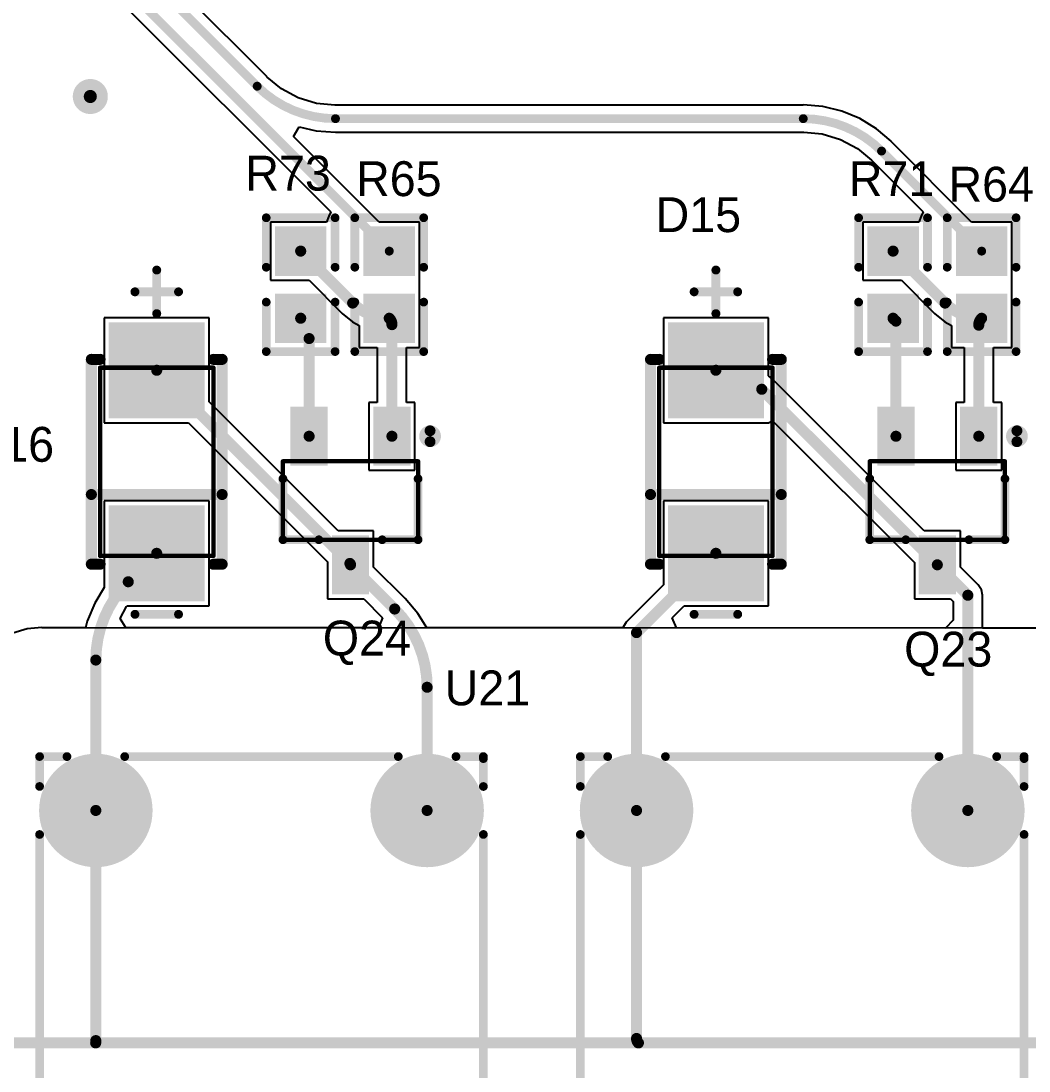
# Model space of a CAD drawing. Extents: x 32 to 132, y 19 to 123.
# Drawn here: x 75.37 to 98.5, y 42.66 to 66.76 of the extents above; entities that cross this region are included whole.
import ezdxf

# ---------------------------------------------------------------- set-up
doc = ezdxf.new("R2010")
doc.units = 0
doc.layers.get('0').update_dxf_attribs({"linetype": 'CONTINUOUS'})
for name, color, linetype in [('BOTTOMLAYER', 5, 'CONTINUOUS'), ('BOTTOMSOLDER', 6, 'CONTINUOUS'), ('MECHANICAL13', 56, 'CONTINUOUS'), ('MECHANICAL15', 56, 'CONTINUOUS'), ('MULTILAYER', 9, 'CONTINUOUS'), ('PADHOLELAYER', 156, 'CONTINUOUS'), ('TOPLAYER', 1, 'CONTINUOUS'), ('TOPOVERLAY', 2, 'CONTINUOUS'), ('TOPPASTE', 8, 'CONTINUOUS'), ('TOPSOLDER', 216, 'CONTINUOUS'), ('VIAHOLELAYER', 16, 'CONTINUOUS')]:
    doc.layers.add(name, color=color, linetype=linetype)

# ---------------------------------------------------------------- blocks, each defined once
blk = doc.blocks.new('SMA_DO_214AC__S1_63')
at = {"layer": 'MECHANICAL13', "const_width": 0.1}
for points in [[(-2.16, 1.3), (2.16, 1.3)], [(-2.16, 1.3), (-2.16, -1.3)], [(2.16, 1.3), (2.16, -1.3)], [(-2.16, -1.3), (2.16, -1.3)]]:
    blk.add_lwpolyline(points, dxfattribs=at)
at = {"layer": 'MECHANICAL13', "const_width": 0.05}
for points in [[(-2.185, 1.3, 1), (-2.135, 1.3, 1)], [(-2.185, 1.3, 1), (-2.135, 1.3, 1)], [(2.135, 1.3, 1), (2.185, 1.3, 1)], [(2.135, 1.3, 1), (2.185, 1.3, 1)], [(-2.185, -1.3, 1), (-2.135, -1.3, 1)], [(-2.185, -1.3, 1), (-2.135, -1.3, 1)], [(2.135, -1.3, 1), (2.185, -1.3, 1)], [(2.135, -1.3, 1), (2.185, -1.3, 1)]]:
    blk.add_lwpolyline(points, format="xyb", close=True, dxfattribs=at)
at = {"layer": 'MECHANICAL15', "const_width": 0.203}
for points in [[(-3.5, 0.5), (-3.5, -0.5)], [(3.9, 0.5), (3.9, -0.5)], [(3.4, 0), (4.4, 0)]]:
    blk.add_lwpolyline(points, dxfattribs=at)
at = {"layer": 'MECHANICAL15', "const_width": 0.102}
for points in [[(-3.551, 0.5, 1), (-3.449, 0.5, 1)], [(3.849, 0.5, 1), (3.951, 0.5, 1)], [(3.349, 0, 1), (3.451, 0, 1)], [(4.349, 0, 1), (4.451, 0, 1)], [(-3.551, -0.5, 1), (-3.449, -0.5, 1)], [(3.849, -0.5, 1), (3.951, -0.5, 1)]]:
    blk.add_lwpolyline(points, format="xyb", close=True, dxfattribs=at)
at = {"layer": 'TOPLAYER'}
for points in [[(-3.1, 1), (-3.1, -1), (-1.1, 1), (-1.1, -1)], [(1.1, 1), (1.1, -1), (3.1, 1), (3.1, -1)]]:
    blk.add_solid(points, dxfattribs=at)
at = {"layer": 'TOPOVERLAY', "const_width": 0.254}
for points in [[(-2.35, 1.5), (-2.35, 1.3)], [(-2.35, 1.5), (2.35, 1.5)], [(-0.75, 1.5), (-0.75, -1.5)], [(2.35, 1.5), (2.35, 1.3)], [(-2.35, -1.3), (-2.35, -1.5)], [(2.35, -1.3), (2.35, -1.5)], [(-2.35, -1.5), (2.35, -1.5)]]:
    blk.add_lwpolyline(points, dxfattribs=at)
at = {"layer": 'TOPOVERLAY', "const_width": 0.127}
for points in [[(-2.414, 1.5, 1), (-2.287, 1.5, 1)], [(-2.414, 1.5, 1), (-2.287, 1.5, 1)], [(-0.814, 1.5, 1), (-0.687, 1.5, 1)], [(2.287, 1.5, 1), (2.414, 1.5, 1)], [(2.287, 1.5, 1), (2.414, 1.5, 1)], [(-2.414, 1.3, 1), (-2.287, 1.3, 1)], [(2.287, 1.3, 1), (2.414, 1.3, 1)], [(-2.414, -1.3, 1), (-2.287, -1.3, 1)], [(2.287, -1.3, 1), (2.414, -1.3, 1)], [(-2.414, -1.5, 1), (-2.287, -1.5, 1)], [(-2.414, -1.5, 1), (-2.287, -1.5, 1)], [(-0.814, -1.5, 1), (-0.687, -1.5, 1)], [(2.287, -1.5, 1), (2.414, -1.5, 1)], [(2.287, -1.5, 1), (2.414, -1.5, 1)]]:
    blk.add_lwpolyline(points, format="xyb", close=True, dxfattribs=at)
at = {"layer": 'TOPPASTE'}
for points in [[(-3.1, 1), (-3.1, -1), (-1.1, 1), (-1.1, -1)], [(1.1, 1), (1.1, -1), (3.1, 1), (3.1, -1)]]:
    blk.add_solid(points, dxfattribs=at)
at = {"layer": 'TOPSOLDER'}
for points in [[(-3.202, 1.102), (-3.202, -1.102), (-0.998, 1.102), (-0.998, -1.102)], [(0.998, 1.102), (0.998, -1.102), (3.202, 1.102), (3.202, -1.102)]]:
    blk.add_solid(points, dxfattribs=at)
blk = doc.blocks.new('SMA_DO_214AC__S1_64')
at = {"layer": 'MECHANICAL13', "const_width": 0.1}
for points in [[(-2.16, 1.3), (2.16, 1.3)], [(-2.16, 1.3), (-2.16, -1.3)], [(2.16, 1.3), (2.16, -1.3)], [(-2.16, -1.3), (2.16, -1.3)]]:
    blk.add_lwpolyline(points, dxfattribs=at)
at = {"layer": 'MECHANICAL13', "const_width": 0.05}
for points in [[(-2.185, 1.3, 1), (-2.135, 1.3, 1)], [(-2.185, 1.3, 1), (-2.135, 1.3, 1)], [(2.135, 1.3, 1), (2.185, 1.3, 1)], [(2.135, 1.3, 1), (2.185, 1.3, 1)], [(-2.185, -1.3, 1), (-2.135, -1.3, 1)], [(-2.185, -1.3, 1), (-2.135, -1.3, 1)], [(2.135, -1.3, 1), (2.185, -1.3, 1)], [(2.135, -1.3, 1), (2.185, -1.3, 1)]]:
    blk.add_lwpolyline(points, format="xyb", close=True, dxfattribs=at)
at = {"layer": 'MECHANICAL15', "const_width": 0.203}
for points in [[(-3.5, 0.5), (-3.5, -0.5)], [(3.9, 0.5), (3.9, -0.5)], [(3.4, 0), (4.4, 0)]]:
    blk.add_lwpolyline(points, dxfattribs=at)
at = {"layer": 'MECHANICAL15', "const_width": 0.102}
for points in [[(-3.551, 0.5, 1), (-3.449, 0.5, 1)], [(3.849, 0.5, 1), (3.951, 0.5, 1)], [(3.349, 0, 1), (3.451, 0, 1)], [(4.349, 0, 1), (4.451, 0, 1)], [(-3.551, -0.5, 1), (-3.449, -0.5, 1)], [(3.849, -0.5, 1), (3.951, -0.5, 1)]]:
    blk.add_lwpolyline(points, format="xyb", close=True, dxfattribs=at)
at = {"layer": 'TOPLAYER'}
for points in [[(-3.1, 1), (-3.1, -1), (-1.1, 1), (-1.1, -1)], [(1.1, 1), (1.1, -1), (3.1, 1), (3.1, -1)]]:
    blk.add_solid(points, dxfattribs=at)
at = {"layer": 'TOPOVERLAY', "const_width": 0.254}
for points in [[(-2.35, 1.5), (-2.35, 1.3)], [(-2.35, 1.5), (2.35, 1.5)], [(-0.75, 1.5), (-0.75, -1.5)], [(2.35, 1.5), (2.35, 1.3)], [(-2.35, -1.3), (-2.35, -1.5)], [(2.35, -1.3), (2.35, -1.5)], [(-2.35, -1.5), (2.35, -1.5)]]:
    blk.add_lwpolyline(points, dxfattribs=at)
at = {"layer": 'TOPOVERLAY', "const_width": 0.127}
for points in [[(-2.414, 1.5, 1), (-2.287, 1.5, 1)], [(-2.414, 1.5, 1), (-2.287, 1.5, 1)], [(-0.814, 1.5, 1), (-0.687, 1.5, 1)], [(2.287, 1.5, 1), (2.414, 1.5, 1)], [(2.287, 1.5, 1), (2.414, 1.5, 1)], [(-2.414, 1.3, 1), (-2.287, 1.3, 1)], [(2.287, 1.3, 1), (2.414, 1.3, 1)], [(-2.414, -1.3, 1), (-2.287, -1.3, 1)], [(2.287, -1.3, 1), (2.414, -1.3, 1)], [(-2.414, -1.5, 1), (-2.287, -1.5, 1)], [(-2.414, -1.5, 1), (-2.287, -1.5, 1)], [(-0.814, -1.5, 1), (-0.687, -1.5, 1)], [(2.287, -1.5, 1), (2.414, -1.5, 1)], [(2.287, -1.5, 1), (2.414, -1.5, 1)]]:
    blk.add_lwpolyline(points, format="xyb", close=True, dxfattribs=at)
at = {"layer": 'TOPPASTE'}
for points in [[(-3.1, 1), (-3.1, -1), (-1.1, 1), (-1.1, -1)], [(1.1, 1), (1.1, -1), (3.1, 1), (3.1, -1)]]:
    blk.add_solid(points, dxfattribs=at)
at = {"layer": 'TOPSOLDER'}
for points in [[(-3.202, 1.102), (-3.202, -1.102), (-0.998, 1.102), (-0.998, -1.102)], [(0.998, 1.102), (0.998, -1.102), (3.202, 1.102), (3.202, -1.102)]]:
    blk.add_solid(points, dxfattribs=at)
blk = doc.blocks.new('SOT_23_3L_86')
at = {"layer": 'MECHANICAL13', "const_width": 0.1}
for points in [[(-0.9, 1.55), (-0.9, -1.55)], [(-0.9, 1.55), (0.9, 1.55)], [(0.9, 1.55), (0.9, -1.55)], [(-0.9, -1.55), (0.9, -1.55)]]:
    blk.add_lwpolyline(points, dxfattribs=at)
at = {"layer": 'MECHANICAL13', "const_width": 0.05}
for points in [[(-0.925, 1.55, 1), (-0.875, 1.55, 1)], [(-0.925, 1.55, 1), (-0.875, 1.55, 1)], [(0.875, 1.55, 1), (0.925, 1.55, 1)], [(0.875, 1.55, 1), (0.925, 1.55, 1)], [(-0.925, -1.55, 1), (-0.875, -1.55, 1)], [(-0.925, -1.55, 1), (-0.875, -1.55, 1)], [(0.875, -1.55, 1), (0.925, -1.55, 1)], [(0.875, -1.55, 1), (0.925, -1.55, 1)]]:
    blk.add_lwpolyline(points, format="xyb", close=True, dxfattribs=at)
at = {"layer": 'TOPLAYER'}
for points in [[(0.9, 1.275), (0.9, 0.625), (2.05, 1.275), (2.05, 0.625)], [(-2.05, 0.325), (-2.05, -0.325), (-0.9, 0.325), (-0.9, -0.325)], [(0.9, -0.625), (0.9, -1.275), (2.05, -0.625), (2.05, -1.275)]]:
    blk.add_solid(points, dxfattribs=at)
at = {"layer": 'TOPOVERLAY', "const_width": 0.2}
for points in [[(-0.9, 1.55), (0.5, 1.55)], [(-0.9, 1.55), (-0.9, 0.725)], [(-0.9, -0.725), (-0.9, -1.55)], [(-0.9, -1.55), (0.5, -1.55)]]:
    blk.add_lwpolyline(points, dxfattribs=at)
at = {"layer": 'TOPOVERLAY'}
for points, const_width in [([(-0.95, 1.55, 1), (-0.85, 1.55, 1)], 0.1), ([(-0.95, 1.55, 1), (-0.85, 1.55, 1)], 0.1), ([(0.45, 1.55, 1), (0.55, 1.55, 1)], 0.1), ([(-0.95, 0.725, 1), (-0.85, 0.725, 1)], 0.1), ([(-0.95, -0.725, 1), (-0.85, -0.725, 1)], 0.1), ([(-0.95, -1.55, 1), (-0.85, -1.55, 1)], 0.1), ([(-0.95, -1.55, 1), (-0.85, -1.55, 1)], 0.1), ([(0.45, -1.55, 1), (0.55, -1.55, 1)], 0.1), ([(1.6, -1.825, 1), (1.35, -1.825, 1)], 0.25), ([(1.288, -1.825, 1), (1.412, -1.825, 1)], 0.125), ([(1.538, -1.825, 1), (1.663, -1.825, 1)], 0.125)]:
    blk.add_lwpolyline(points, format="xyb", close=True, dxfattribs=dict(at, const_width=const_width))
at = {"layer": 'TOPPASTE'}
for points in [[(0.9, 1.275), (0.9, 0.625), (2.05, 1.275), (2.05, 0.625)], [(-2.05, 0.325), (-2.05, -0.325), (-0.9, 0.325), (-0.9, -0.325)], [(0.9, -0.625), (0.9, -1.275), (2.05, -0.625), (2.05, -1.275)]]:
    blk.add_solid(points, dxfattribs=at)
at = {"layer": 'TOPSOLDER'}
for points in [[(0.798, 1.377), (0.798, 0.523), (2.152, 1.377), (2.152, 0.523)], [(-2.152, 0.427), (-2.152, -0.427), (-0.798, 0.427), (-0.798, -0.427)], [(0.798, -0.523), (0.798, -1.377), (2.152, -0.523), (2.152, -1.377)]]:
    blk.add_solid(points, dxfattribs=at)
blk = doc.blocks.new('SOT_23_3L_87')
at = {"layer": 'MECHANICAL13', "const_width": 0.1}
for points in [[(-0.9, 1.55), (-0.9, -1.55)], [(-0.9, 1.55), (0.9, 1.55)], [(0.9, 1.55), (0.9, -1.55)], [(-0.9, -1.55), (0.9, -1.55)]]:
    blk.add_lwpolyline(points, dxfattribs=at)
at = {"layer": 'MECHANICAL13', "const_width": 0.05}
for points in [[(-0.925, 1.55, 1), (-0.875, 1.55, 1)], [(-0.925, 1.55, 1), (-0.875, 1.55, 1)], [(0.875, 1.55, 1), (0.925, 1.55, 1)], [(0.875, 1.55, 1), (0.925, 1.55, 1)], [(-0.925, -1.55, 1), (-0.875, -1.55, 1)], [(-0.925, -1.55, 1), (-0.875, -1.55, 1)], [(0.875, -1.55, 1), (0.925, -1.55, 1)], [(0.875, -1.55, 1), (0.925, -1.55, 1)]]:
    blk.add_lwpolyline(points, format="xyb", close=True, dxfattribs=at)
at = {"layer": 'TOPLAYER'}
for points in [[(0.9, 1.275), (0.9, 0.625), (2.05, 1.275), (2.05, 0.625)], [(-2.05, 0.325), (-2.05, -0.325), (-0.9, 0.325), (-0.9, -0.325)], [(0.9, -0.625), (0.9, -1.275), (2.05, -0.625), (2.05, -1.275)]]:
    blk.add_solid(points, dxfattribs=at)
at = {"layer": 'TOPOVERLAY', "const_width": 0.2}
for points in [[(-0.9, 1.55), (0.5, 1.55)], [(-0.9, 1.55), (-0.9, 0.725)], [(-0.9, -0.725), (-0.9, -1.55)], [(-0.9, -1.55), (0.5, -1.55)]]:
    blk.add_lwpolyline(points, dxfattribs=at)
at = {"layer": 'TOPOVERLAY'}
for points, const_width in [([(-0.95, 1.55, 1), (-0.85, 1.55, 1)], 0.1), ([(-0.95, 1.55, 1), (-0.85, 1.55, 1)], 0.1), ([(0.45, 1.55, 1), (0.55, 1.55, 1)], 0.1), ([(-0.95, 0.725, 1), (-0.85, 0.725, 1)], 0.1), ([(-0.95, -0.725, 1), (-0.85, -0.725, 1)], 0.1), ([(-0.95, -1.55, 1), (-0.85, -1.55, 1)], 0.1), ([(-0.95, -1.55, 1), (-0.85, -1.55, 1)], 0.1), ([(0.45, -1.55, 1), (0.55, -1.55, 1)], 0.1), ([(1.6, -1.825, 1), (1.35, -1.825, 1)], 0.25), ([(1.288, -1.825, 1), (1.412, -1.825, 1)], 0.125), ([(1.538, -1.825, 1), (1.663, -1.825, 1)], 0.125)]:
    blk.add_lwpolyline(points, format="xyb", close=True, dxfattribs=dict(at, const_width=const_width))
at = {"layer": 'TOPPASTE'}
for points in [[(0.9, 1.275), (0.9, 0.625), (2.05, 1.275), (2.05, 0.625)], [(-2.05, 0.325), (-2.05, -0.325), (-0.9, 0.325), (-0.9, -0.325)], [(0.9, -0.625), (0.9, -1.275), (2.05, -0.625), (2.05, -1.275)]]:
    blk.add_solid(points, dxfattribs=at)
at = {"layer": 'TOPSOLDER'}
for points in [[(0.798, 1.377), (0.798, 0.523), (2.152, 1.377), (2.152, 0.523)], [(-2.152, 0.427), (-2.152, -0.427), (-0.798, 0.427), (-0.798, -0.427)], [(0.798, -0.523), (0.798, -1.377), (2.152, -0.523), (2.152, -1.377)]]:
    blk.add_solid(points, dxfattribs=at)
blk = doc.blocks.new('0603_R_133')
at = {"layer": 'TOPLAYER'}
for points in [[(-1.235, -0.49), (-0.305, -0.49), (-1.235, 0.49), (-0.305, 0.49)], [(0.305, -0.49), (1.235, -0.49), (0.305, 0.49), (1.235, 0.49)]]:
    blk.add_solid(points, dxfattribs=at)
at = {"layer": 'TOPOVERLAY', "const_width": 0.2}
for points in [[(-1.535, -0.79), (-1.535, 0.79)], [(-0.4, 0.79), (-1.535, 0.79)], [(1.535, 0.79), (0.4, 0.79)], [(1.535, -0.79), (1.535, 0.79)], [(-0.4, -0.79), (-1.535, -0.79)], [(1.535, -0.79), (0.4, -0.79)]]:
    blk.add_lwpolyline(points, dxfattribs=at)
at = {"layer": 'TOPOVERLAY', "const_width": 0.1}
for points in [[(-1.585, 0.79, 1), (-1.485, 0.79, 1)], [(-1.585, 0.79, 1), (-1.485, 0.79, 1)], [(-0.45, 0.79, 1), (-0.35, 0.79, 1)], [(0.35, 0.79, 1), (0.45, 0.79, 1)], [(1.485, 0.79, 1), (1.585, 0.79, 1)], [(1.485, 0.79, 1), (1.585, 0.79, 1)], [(-1.585, -0.79, 1), (-1.485, -0.79, 1)], [(-1.585, -0.79, 1), (-1.485, -0.79, 1)], [(-0.45, -0.79, 1), (-0.35, -0.79, 1)], [(0.35, -0.79, 1), (0.45, -0.79, 1)], [(1.485, -0.79, 1), (1.585, -0.79, 1)], [(1.485, -0.79, 1), (1.585, -0.79, 1)]]:
    blk.add_lwpolyline(points, format="xyb", close=True, dxfattribs=at)
at = {"layer": 'TOPPASTE'}
for points in [[(-1.235, -0.49), (-0.305, -0.49), (-1.235, 0.49), (-0.305, 0.49)], [(0.305, -0.49), (1.235, -0.49), (0.305, 0.49), (1.235, 0.49)]]:
    blk.add_solid(points, dxfattribs=at)
at = {"layer": 'TOPSOLDER'}
for points in [[(-1.337, -0.592), (-0.203, -0.592), (-1.337, 0.592), (-0.203, 0.592)], [(0.203, -0.592), (1.337, -0.592), (0.203, 0.592), (1.337, 0.592)]]:
    blk.add_solid(points, dxfattribs=at)
blk = doc.blocks.new('0603_R_134')
at = {"layer": 'TOPLAYER'}
for points in [[(-1.235, -0.49), (-0.305, -0.49), (-1.235, 0.49), (-0.305, 0.49)], [(0.305, -0.49), (1.235, -0.49), (0.305, 0.49), (1.235, 0.49)]]:
    blk.add_solid(points, dxfattribs=at)
at = {"layer": 'TOPOVERLAY', "const_width": 0.2}
for points in [[(-1.535, -0.79), (-1.535, 0.79)], [(-0.4, 0.79), (-1.535, 0.79)], [(1.535, 0.79), (0.4, 0.79)], [(1.535, -0.79), (1.535, 0.79)], [(-0.4, -0.79), (-1.535, -0.79)], [(1.535, -0.79), (0.4, -0.79)]]:
    blk.add_lwpolyline(points, dxfattribs=at)
at = {"layer": 'TOPOVERLAY', "const_width": 0.1}
for points in [[(-1.585, 0.79, 1), (-1.485, 0.79, 1)], [(-1.585, 0.79, 1), (-1.485, 0.79, 1)], [(-0.45, 0.79, 1), (-0.35, 0.79, 1)], [(0.35, 0.79, 1), (0.45, 0.79, 1)], [(1.485, 0.79, 1), (1.585, 0.79, 1)], [(1.485, 0.79, 1), (1.585, 0.79, 1)], [(-1.585, -0.79, 1), (-1.485, -0.79, 1)], [(-1.585, -0.79, 1), (-1.485, -0.79, 1)], [(-0.45, -0.79, 1), (-0.35, -0.79, 1)], [(0.35, -0.79, 1), (0.45, -0.79, 1)], [(1.485, -0.79, 1), (1.585, -0.79, 1)], [(1.485, -0.79, 1), (1.585, -0.79, 1)]]:
    blk.add_lwpolyline(points, format="xyb", close=True, dxfattribs=at)
at = {"layer": 'TOPPASTE'}
for points in [[(-1.235, -0.49), (-0.305, -0.49), (-1.235, 0.49), (-0.305, 0.49)], [(0.305, -0.49), (1.235, -0.49), (0.305, 0.49), (1.235, 0.49)]]:
    blk.add_solid(points, dxfattribs=at)
at = {"layer": 'TOPSOLDER'}
for points in [[(-1.337, -0.592), (-0.203, -0.592), (-1.337, 0.592), (-0.203, 0.592)], [(0.203, -0.592), (1.337, -0.592), (0.203, 0.592), (1.337, 0.592)]]:
    blk.add_solid(points, dxfattribs=at)
blk = doc.blocks.new('0603_R_137')
at = {"layer": 'TOPLAYER'}
for points in [[(-1.235, -0.49), (-0.305, -0.49), (-1.235, 0.49), (-0.305, 0.49)], [(0.305, -0.49), (1.235, -0.49), (0.305, 0.49), (1.235, 0.49)]]:
    blk.add_solid(points, dxfattribs=at)
at = {"layer": 'TOPOVERLAY', "const_width": 0.2}
for points in [[(-1.535, 0.79), (-1.535, -0.79)], [(-1.535, 0.79), (-0.4, 0.79)], [(0.4, 0.79), (1.535, 0.79)], [(1.535, 0.79), (1.535, -0.79)], [(-1.535, -0.79), (-0.4, -0.79)], [(0.4, -0.79), (1.535, -0.79)]]:
    blk.add_lwpolyline(points, dxfattribs=at)
at = {"layer": 'TOPOVERLAY', "const_width": 0.1}
for points in [[(-1.585, 0.79, 1), (-1.485, 0.79, 1)], [(-1.585, 0.79, 1), (-1.485, 0.79, 1)], [(-0.45, 0.79, 1), (-0.35, 0.79, 1)], [(0.35, 0.79, 1), (0.45, 0.79, 1)], [(1.485, 0.79, 1), (1.585, 0.79, 1)], [(1.485, 0.79, 1), (1.585, 0.79, 1)], [(-1.585, -0.79, 1), (-1.485, -0.79, 1)], [(-1.585, -0.79, 1), (-1.485, -0.79, 1)], [(-0.45, -0.79, 1), (-0.35, -0.79, 1)], [(0.35, -0.79, 1), (0.45, -0.79, 1)], [(1.485, -0.79, 1), (1.585, -0.79, 1)], [(1.485, -0.79, 1), (1.585, -0.79, 1)]]:
    blk.add_lwpolyline(points, format="xyb", close=True, dxfattribs=at)
at = {"layer": 'TOPPASTE'}
for points in [[(-1.235, -0.49), (-0.305, -0.49), (-1.235, 0.49), (-0.305, 0.49)], [(0.305, -0.49), (1.235, -0.49), (0.305, 0.49), (1.235, 0.49)]]:
    blk.add_solid(points, dxfattribs=at)
at = {"layer": 'TOPSOLDER'}
for points in [[(-1.337, -0.592), (-0.203, -0.592), (-1.337, 0.592), (-0.203, 0.592)], [(0.203, -0.592), (1.337, -0.592), (0.203, 0.592), (1.337, 0.592)]]:
    blk.add_solid(points, dxfattribs=at)
blk = doc.blocks.new('0603_R_138')
at = {"layer": 'TOPLAYER'}
for points in [[(-1.235, -0.49), (-0.305, -0.49), (-1.235, 0.49), (-0.305, 0.49)], [(0.305, -0.49), (1.235, -0.49), (0.305, 0.49), (1.235, 0.49)]]:
    blk.add_solid(points, dxfattribs=at)
at = {"layer": 'TOPOVERLAY', "const_width": 0.2}
for points in [[(-1.535, 0.79), (-1.535, -0.79)], [(-1.535, 0.79), (-0.4, 0.79)], [(0.4, 0.79), (1.535, 0.79)], [(1.535, 0.79), (1.535, -0.79)], [(-1.535, -0.79), (-0.4, -0.79)], [(0.4, -0.79), (1.535, -0.79)]]:
    blk.add_lwpolyline(points, dxfattribs=at)
at = {"layer": 'TOPOVERLAY', "const_width": 0.1}
for points in [[(-1.585, 0.79, 1), (-1.485, 0.79, 1)], [(-1.585, 0.79, 1), (-1.485, 0.79, 1)], [(-0.45, 0.79, 1), (-0.35, 0.79, 1)], [(0.35, 0.79, 1), (0.45, 0.79, 1)], [(1.485, 0.79, 1), (1.585, 0.79, 1)], [(1.485, 0.79, 1), (1.585, 0.79, 1)], [(-1.585, -0.79, 1), (-1.485, -0.79, 1)], [(-1.585, -0.79, 1), (-1.485, -0.79, 1)], [(-0.45, -0.79, 1), (-0.35, -0.79, 1)], [(0.35, -0.79, 1), (0.45, -0.79, 1)], [(1.485, -0.79, 1), (1.585, -0.79, 1)], [(1.485, -0.79, 1), (1.585, -0.79, 1)]]:
    blk.add_lwpolyline(points, format="xyb", close=True, dxfattribs=at)
at = {"layer": 'TOPPASTE'}
for points in [[(-1.235, -0.49), (-0.305, -0.49), (-1.235, 0.49), (-0.305, 0.49)], [(0.305, -0.49), (1.235, -0.49), (0.305, 0.49), (1.235, 0.49)]]:
    blk.add_solid(points, dxfattribs=at)
at = {"layer": 'TOPSOLDER'}
for points in [[(-1.337, -0.592), (-0.203, -0.592), (-1.337, 0.592), (-0.203, 0.592)], [(0.203, -0.592), (1.337, -0.592), (0.203, 0.592), (1.337, 0.592)]]:
    blk.add_solid(points, dxfattribs=at)
blk = doc.blocks.new('HF32F_005_HS_157')
at = {"layer": 'BOTTOMLAYER', "const_width": 1.2}
for points in [[(-0.6, 7.6, 1), (0.6, 7.6, 1)], [(14.64, 7.62, 1), (15.84, 7.62, 1)], [(-0.6, 0, 1), (0.6, 0, 1)], [(12.1, 0, 1), (13.3, 0, 1)]]:
    blk.add_lwpolyline(points, format="xyb", close=True, dxfattribs=at)
at = {"layer": 'BOTTOMSOLDER', "const_width": 1.302}
for points in [[(14.589, 7.62, 1), (15.891, 7.62, 1)], [(-0.651, 7.6, 1), (0.651, 7.6, 1)], [(-0.651, 0, 1), (0.651, 0, 1)], [(12.049, 0, 1), (13.351, 0, 1)]]:
    blk.add_lwpolyline(points, format="xyb", close=True, dxfattribs=at)
at = {"layer": 'MECHANICAL15', "const_width": 0.00254}
blk.add_lwpolyline([(7.946, 4.137), (7.997, 4.188)], dxfattribs=at)
at = {"layer": 'MECHANICAL15', "const_width": 0.00127}
for points in [[(7.946, 4.137, 1), (7.947, 4.137, 1)], [(7.996, 4.188, 1), (7.998, 4.188, 1)]]:
    blk.add_lwpolyline(points, format="xyb", close=True, dxfattribs=at)
at = {"layer": 'MULTILAYER', "const_width": 1.2}
for points in [[(-0.6, 7.6, 1), (0.6, 7.6, 1)], [(14.64, 7.62, 1), (15.84, 7.62, 1)], [(-0.6, 0, 1), (0.6, 0, 1)], [(12.1, 0, 1), (13.3, 0, 1)]]:
    blk.add_lwpolyline(points, format="xyb", close=True, dxfattribs=at)
at = {"layer": 'PADHOLELAYER', "const_width": 0.7}
for points in [[(-0.35, 7.6, 1), (0.35, 7.6, 1)], [(14.89, 7.62, 1), (15.59, 7.62, 1)], [(-0.35, 0, 1), (0.35, 0, 1)], [(12.35, 0, 1), (13.05, 0, 1)]]:
    blk.add_lwpolyline(points, format="xyb", close=True, dxfattribs=at)
at = {"layer": 'TOPLAYER', "const_width": 1.2}
for points in [[(-0.6, 7.6, 1), (0.6, 7.6, 1)], [(14.64, 7.62, 1), (15.84, 7.62, 1)], [(-0.6, 0, 1), (0.6, 0, 1)], [(12.1, 0, 1), (13.3, 0, 1)]]:
    blk.add_lwpolyline(points, format="xyb", close=True, dxfattribs=at)
at = {"layer": 'TOPOVERLAY', "const_width": 0.2}
for points in [[(-1.237, 8.261), (-1.237, 8.89)], [(-0.55, 8.89), (-1.19, 8.89)], [(14.644, 8.89), (0.55, 8.89)], [(17.18, 8.89), (15.836, 8.89)], [(17.163, -1.27), (17.163, 8.89)], [(17.17, 8.56), (17.17, 8.89)], [(-1.237, 0.662), (-1.237, 6.938)], [(-1.237, -1.29), (-1.237, -0.662)], [(-0.551, -1.29), (-1.237, -1.29)], [(12.149, -1.29), (0.551, -1.29)], [(17.163, -1.29), (13.251, -1.29)]]:
    blk.add_lwpolyline(points, dxfattribs=at)
at = {"layer": 'TOPOVERLAY', "const_width": 0.1}
for points in [[(-1.287, 8.89, 1), (-1.187, 8.89, 1)], [(-1.24, 8.89, 1), (-1.14, 8.89, 1)], [(-0.6, 8.89, 1), (-0.5, 8.89, 1)], [(0.5, 8.89, 1), (0.6, 8.89, 1)], [(14.594, 8.89, 1), (14.694, 8.89, 1)], [(15.786, 8.89, 1), (15.886, 8.89, 1)], [(17.113, 8.89, 1), (17.213, 8.89, 1)], [(17.12, 8.89, 1), (17.22, 8.89, 1)], [(17.13, 8.89, 1), (17.23, 8.89, 1)], [(17.12, 8.56, 1), (17.22, 8.56, 1)], [(-1.287, 8.261, 1), (-1.187, 8.261, 1)], [(-1.287, 6.938, 1), (-1.187, 6.938, 1)], [(-1.287, 0.662, 1), (-1.187, 0.662, 1)], [(-1.287, -0.662, 1), (-1.187, -0.662, 1)], [(-1.287, -1.29, 1), (-1.187, -1.29, 1)], [(-1.287, -1.29, 1), (-1.187, -1.29, 1)], [(-0.601, -1.29, 1), (-0.501, -1.29, 1)], [(0.501, -1.29, 1), (0.601, -1.29, 1)], [(12.099, -1.29, 1), (12.199, -1.29, 1)], [(13.201, -1.29, 1), (13.301, -1.29, 1)], [(17.113, -1.27, 1), (17.213, -1.27, 1)], [(17.113, -1.29, 1), (17.213, -1.29, 1)]]:
    blk.add_lwpolyline(points, format="xyb", close=True, dxfattribs=at)
at = {"layer": 'TOPSOLDER', "const_width": 1.302}
for points in [[(14.589, 7.62, 1), (15.891, 7.62, 1)], [(-0.651, 7.6, 1), (0.651, 7.6, 1)], [(-0.651, 0, 1), (0.651, 0, 1)], [(12.049, 0, 1), (13.351, 0, 1)]]:
    blk.add_lwpolyline(points, format="xyb", close=True, dxfattribs=at)
blk = doc.blocks.new('HF32F_005_HS_158')
at = {"layer": 'BOTTOMLAYER', "const_width": 1.2}
for points in [[(-0.6, 7.6, 1), (0.6, 7.6, 1)], [(14.64, 7.62, 1), (15.84, 7.62, 1)], [(-0.6, 0, 1), (0.6, 0, 1)], [(12.1, 0, 1), (13.3, 0, 1)]]:
    blk.add_lwpolyline(points, format="xyb", close=True, dxfattribs=at)
at = {"layer": 'BOTTOMSOLDER', "const_width": 1.302}
for points in [[(14.589, 7.62, 1), (15.891, 7.62, 1)], [(-0.651, 7.6, 1), (0.651, 7.6, 1)], [(-0.651, 0, 1), (0.651, 0, 1)], [(12.049, 0, 1), (13.351, 0, 1)]]:
    blk.add_lwpolyline(points, format="xyb", close=True, dxfattribs=at)
at = {"layer": 'MECHANICAL15', "const_width": 0.00254}
blk.add_lwpolyline([(7.946, 4.137), (7.997, 4.188)], dxfattribs=at)
at = {"layer": 'MECHANICAL15', "const_width": 0.00127}
for points in [[(7.946, 4.137, 1), (7.947, 4.137, 1)], [(7.996, 4.188, 1), (7.998, 4.188, 1)]]:
    blk.add_lwpolyline(points, format="xyb", close=True, dxfattribs=at)
at = {"layer": 'MULTILAYER', "const_width": 1.2}
for points in [[(-0.6, 7.6, 1), (0.6, 7.6, 1)], [(14.64, 7.62, 1), (15.84, 7.62, 1)], [(-0.6, 0, 1), (0.6, 0, 1)], [(12.1, 0, 1), (13.3, 0, 1)]]:
    blk.add_lwpolyline(points, format="xyb", close=True, dxfattribs=at)
at = {"layer": 'PADHOLELAYER', "const_width": 0.7}
for points in [[(-0.35, 7.6, 1), (0.35, 7.6, 1)], [(14.89, 7.62, 1), (15.59, 7.62, 1)], [(-0.35, 0, 1), (0.35, 0, 1)], [(12.35, 0, 1), (13.05, 0, 1)]]:
    blk.add_lwpolyline(points, format="xyb", close=True, dxfattribs=at)
at = {"layer": 'TOPLAYER', "const_width": 1.2}
for points in [[(-0.6, 7.6, 1), (0.6, 7.6, 1)], [(14.64, 7.62, 1), (15.84, 7.62, 1)], [(-0.6, 0, 1), (0.6, 0, 1)], [(12.1, 0, 1), (13.3, 0, 1)]]:
    blk.add_lwpolyline(points, format="xyb", close=True, dxfattribs=at)
at = {"layer": 'TOPOVERLAY', "const_width": 0.2}
for points in [[(-1.237, 8.261), (-1.237, 8.89)], [(-0.55, 8.89), (-1.19, 8.89)], [(14.644, 8.89), (0.55, 8.89)], [(17.18, 8.89), (15.836, 8.89)], [(17.163, -1.27), (17.163, 8.89)], [(17.17, 8.56), (17.17, 8.89)], [(-1.237, 0.662), (-1.237, 6.938)], [(-1.237, -1.29), (-1.237, -0.662)], [(-0.551, -1.29), (-1.237, -1.29)], [(12.149, -1.29), (0.551, -1.29)], [(17.163, -1.29), (13.251, -1.29)]]:
    blk.add_lwpolyline(points, dxfattribs=at)
at = {"layer": 'TOPOVERLAY', "const_width": 0.1}
for points in [[(-1.287, 8.89, 1), (-1.187, 8.89, 1)], [(-1.24, 8.89, 1), (-1.14, 8.89, 1)], [(-0.6, 8.89, 1), (-0.5, 8.89, 1)], [(0.5, 8.89, 1), (0.6, 8.89, 1)], [(14.594, 8.89, 1), (14.694, 8.89, 1)], [(15.786, 8.89, 1), (15.886, 8.89, 1)], [(17.113, 8.89, 1), (17.213, 8.89, 1)], [(17.12, 8.89, 1), (17.22, 8.89, 1)], [(17.13, 8.89, 1), (17.23, 8.89, 1)], [(17.12, 8.56, 1), (17.22, 8.56, 1)], [(-1.287, 8.261, 1), (-1.187, 8.261, 1)], [(-1.287, 6.938, 1), (-1.187, 6.938, 1)], [(-1.287, 0.662, 1), (-1.187, 0.662, 1)], [(-1.287, -0.662, 1), (-1.187, -0.662, 1)], [(-1.287, -1.29, 1), (-1.187, -1.29, 1)], [(-1.287, -1.29, 1), (-1.187, -1.29, 1)], [(-0.601, -1.29, 1), (-0.501, -1.29, 1)], [(0.501, -1.29, 1), (0.601, -1.29, 1)], [(12.099, -1.29, 1), (12.199, -1.29, 1)], [(13.201, -1.29, 1), (13.301, -1.29, 1)], [(17.113, -1.27, 1), (17.213, -1.27, 1)], [(17.113, -1.29, 1), (17.213, -1.29, 1)]]:
    blk.add_lwpolyline(points, format="xyb", close=True, dxfattribs=at)
at = {"layer": 'TOPSOLDER', "const_width": 1.302}
for points in [[(14.589, 7.62, 1), (15.891, 7.62, 1)], [(-0.651, 7.6, 1), (0.651, 7.6, 1)], [(-0.651, 0, 1), (0.651, 0, 1)], [(12.049, 0, 1), (13.351, 0, 1)]]:
    blk.add_lwpolyline(points, format="xyb", close=True, dxfattribs=at)

msp = doc.modelspace()

# ---------------------------------------------------------------- linework, layer by layer
at = {"layer": 'BOTTOMLAYER'}
for p, q in [((75.512, 52.807), (75.185, 52.708)), ((75.852, 52.84), (75.512, 52.807)), ((75.852, 52.832), (75.852, 52.84)), ((115.689, 52.823), (75.852, 52.832))]:
    msp.add_line(p, q, dxfattribs=at)
for points, const_width in [([(76.812, 65.024, 1), (77.112, 65.024, 1)], 0.3), ([(77.025, 48.641, 1), (77.152, 48.641, 1)], 0.127), ([(89.429, 48.641, 1), (89.556, 48.641, 1)], 0.127), ([(77.022, 43.307, 1), (77.149, 43.307, 1)], 0.127), ([(77.022, 43.307, 1), (77.149, 43.307, 1)], 0.127), ([(77.022, 43.307, 1), (77.149, 43.307, 1)], 0.127), ([(77.025, 43.36, 1), (77.152, 43.36, 1)], 0.127), ([(77.025, 43.36, 1), (77.152, 43.36, 1)], 0.127), ([(89.429, 43.409, 1), (89.556, 43.409, 1)], 0.127), ([(89.429, 43.409, 1), (89.556, 43.409, 1)], 0.127), ([(89.471, 43.307, 1), (89.599, 43.307, 1)], 0.127), ([(89.471, 43.307, 1), (89.599, 43.307, 1)], 0.127), ([(89.471, 43.307, 1), (89.599, 43.307, 1)], 0.127)]:
    msp.add_lwpolyline(points, format="xyb", close=True, dxfattribs=dict(at, const_width=const_width))
at = {"layer": 'BOTTOMLAYER', "const_width": 0.254}
for points in [[(77.089, 43.36), (77.089, 48.641)], [(89.493, 43.409), (89.493, 48.641)], [(64.389, 43.307), (77.086, 43.307)], [(77.086, 43.307), (89.535, 43.307)], [(89.535, 43.307), (101.854, 43.307)]]:
    msp.add_lwpolyline(points, dxfattribs=at)
for points in [[(77.089, 43.36, -0.030415), (77.086, 43.307)], [(89.535, 43.307, -0.198912), (89.493, 43.409)]]:
    msp.add_lwpolyline(points, format="xyb", dxfattribs=at)
at = {"layer": 'BOTTOMSOLDER', "const_width": 0.402}
msp.add_lwpolyline([(76.761, 65.024, 1), (77.163, 65.024, 1)], format="xyb", close=True, dxfattribs=at)
at = {"layer": 'MULTILAYER', "const_width": 0.3}
msp.add_lwpolyline([(76.812, 65.024, 1), (77.112, 65.024, 1)], format="xyb", close=True, dxfattribs=at)
at = {"layer": 'TOPLAYER'}
for p, q in [((81.01, 65.48), (75.386, 71.104)), ((73.93, 70.926), (82.478, 62.379)), ((81.017, 65.468), (81.01, 65.48)), ((81.345, 65.199), (81.017, 65.468)), ((81.731, 64.993), (81.345, 65.199)), ((82.15, 64.866), (81.731, 64.993)), ((82.573, 64.824), (82.15, 64.866)), ((82.586, 64.827), (82.573, 64.824)), ((93.317, 64.827), (82.586, 64.827)), ((93.763, 64.794), (93.317, 64.83)), ((93.317, 64.83), (93.317, 64.827)), ((94.199, 64.69), (93.763, 64.794)), ((94.612, 64.519), (94.199, 64.69)), ((81.626, 64.109), (81.75, 64.331)), ((81.75, 64.331), (82.14, 64.238)), ((94.994, 64.285), (94.612, 64.519)), ((83.591, 62.144), (81.626, 64.109)), ((82.14, 64.238), (82.586, 64.202)), ((82.586, 64.202), (82.586, 64.205)), ((82.586, 64.205), (93.317, 64.205)), ((93.317, 64.205), (93.33, 64.208)), ((93.33, 64.208), (93.753, 64.166)), ((93.753, 64.166), (94.172, 64.039)), ((95.33, 63.998), (94.994, 64.285)), ((94.172, 64.039), (94.558, 63.833)), ((95.335, 63.994), (95.33, 63.998)), ((95.33, 63.998), (95.33, 63.998)), ((95.33, 63.998), (95.33, 63.998)), ((95.333, 63.992), (95.335, 63.994)), ((97.18, 62.144), (95.333, 63.992)), ((94.558, 63.833), (94.886, 63.564)), ((94.886, 63.564), (94.893, 63.552)), ((94.893, 63.552), (96.067, 62.379)), ((82.436, 62.279), (82.38, 62.144)), ((82.478, 62.379), (82.436, 62.279)), ((82.436, 62.279), (82.436, 62.279)), ((96.025, 62.279), (95.969, 62.144)), ((96.067, 62.379), (96.025, 62.279)), ((96.025, 62.279), (96.025, 62.279)), ((82.38, 62.144), (81.095, 62.144)), ((81.095, 62.144), (81.095, 60.808)), ((84.513, 62.144), (83.591, 62.144)), ((84.513, 60.808), (84.513, 62.144)), ((95.969, 62.144), (94.684, 62.144)), ((94.684, 62.144), (94.684, 60.808)), ((98.102, 62.144), (97.18, 62.144)), ((98.102, 60.808), (98.102, 62.144)), ((81.095, 60.808), (81.98, 60.808)), ((81.98, 60.808), (82.742, 60.046)), ((84.513, 60.604), (84.513, 60.808)), ((84.513, 60.808), (84.513, 60.808)), ((94.684, 60.808), (95.569, 60.808)), ((95.569, 60.808), (96.331, 60.046)), ((98.102, 60.604), (98.102, 60.808)), ((98.102, 60.808), (98.102, 60.808)), ((84.513, 59.268), (84.513, 60.604)), ((84.513, 60.604), (84.513, 60.604)), ((84.513, 60.604), (84.513, 60.604)), ((84.513, 60.604), (84.513, 60.604)), ((98.102, 59.268), (98.102, 60.604)), ((98.102, 60.604), (98.102, 60.604)), ((98.102, 60.604), (98.102, 60.604)), ((98.102, 60.604), (98.102, 60.604)), ((82.742, 60.046), (82.741, 60.045)), ((82.741, 60.045), (82.973, 59.856)), ((96.331, 60.046), (96.33, 60.045)), ((96.33, 60.045), (96.562, 59.856)), ((79.689, 59.945), (77.283, 59.945)), ((77.283, 59.945), (77.283, 57.539)), ((79.689, 58.015), (79.689, 59.945)), ((82.973, 59.856), (83.127, 59.773)), ((83.127, 59.773), (83.127, 59.268)), ((92.516, 59.945), (90.11, 59.945)), ((90.11, 59.945), (90.11, 57.539)), ((92.516, 58.618), (92.516, 59.945)), ((96.562, 59.856), (96.716, 59.773)), ((96.716, 59.773), (96.716, 59.268)), ((83.127, 59.268), (83.544, 59.268)), ((83.544, 59.268), (83.544, 58.006)), ((84.218, 58.006), (84.218, 59.268)), ((84.218, 59.268), (84.513, 59.268)), ((96.716, 59.268), (97.006, 59.268)), ((97.006, 59.268), (97.006, 58.006)), ((97.68, 58.006), (97.68, 59.268)), ((97.68, 59.268), (98.102, 59.268)), ((92.604, 58.546), (92.516, 58.618)), ((92.603, 58.544), (92.604, 58.546)), ((96.091, 55.056), (92.603, 58.544)), ((92.603, 58.544), (92.603, 58.544)), ((82.648, 55.056), (79.689, 58.015)), ((83.544, 58.006), (83.353, 58.006)), ((83.353, 58.006), (83.353, 56.45)), ((84.409, 58.006), (84.218, 58.006)), ((84.409, 56.45), (84.409, 58.006)), ((97.006, 58.006), (96.815, 58.006)), ((96.815, 58.006), (96.815, 56.45)), ((97.871, 58.006), (97.68, 58.006)), ((97.871, 56.45), (97.871, 58.006)), ((77.283, 57.539), (79.213, 57.539)), ((79.213, 57.539), (82.403, 54.349)), ((90.11, 57.539), (92.516, 57.539)), ((92.516, 57.539), (92.615, 57.58)), ((92.516, 57.539), (92.516, 57.539)), ((92.516, 57.539), (92.516, 57.539)), ((92.615, 57.58), (95.865, 54.33)), ((83.353, 56.45), (84.409, 56.45)), ((96.815, 56.45), (97.871, 56.45)), ((79.689, 55.745), (77.283, 55.745)), ((77.283, 55.745), (77.283, 53.757)), ((79.689, 53.339), (79.689, 55.745)), ((92.516, 55.745), (90.11, 55.745)), ((90.11, 55.745), (90.11, 53.815)), ((92.516, 53.339), (92.516, 55.745)), ((83.459, 55.056), (82.648, 55.056)), ((83.459, 54.226), (83.459, 55.056)), ((96.921, 55.056), (96.091, 55.056)), ((96.921, 54.226), (96.921, 55.056)), ((82.403, 54.349), (82.403, 53.5)), ((84.183, 53.502), (83.459, 54.226)), ((95.865, 54.33), (95.865, 53.5)), ((97.33, 53.817), (96.921, 54.226)), ((77.283, 53.757), (77.064, 53.4)), ((90.11, 53.815), (89.255, 52.96)), ((97.403, 53.707), (97.33, 53.817)), ((82.403, 53.5), (83.233, 53.5)), ((83.233, 53.5), (83.668, 53.065)), ((84.184, 53.504), (84.183, 53.502)), ((84.478, 53.16), (84.184, 53.504)), ((95.865, 53.5), (96.695, 53.5)), ((96.695, 53.5), (96.756, 53.439)), ((97.429, 53.579), (97.403, 53.707)), ((97.429, 52.827), (97.429, 53.579)), ((77.064, 53.4), (76.891, 52.983)), ((77.649, 53.049), (77.793, 53.319)), ((77.793, 53.319), (77.809, 53.339)), ((77.809, 53.339), (79.689, 53.339)), ((90.311, 53.063), (90.586, 53.339)), ((90.586, 53.339), (92.516, 53.339)), ((96.756, 53.439), (96.756, 53.007)), ((77.78, 52.832), (77.649, 53.049)), ((83.668, 53.065), (83.571, 52.83)), ((84.68, 52.83), (84.478, 53.16)), ((90.408, 52.829), (90.311, 53.063)), ((96.756, 53.007), (96.576, 52.827)), ((75.512, 52.807), (75.185, 52.708)), ((75.852, 52.84), (75.512, 52.807)), ((75.852, 52.832), (75.852, 52.84)), ((76.855, 52.832), (75.852, 52.832)), ((76.891, 52.983), (76.855, 52.832)), ((83.571, 52.83), (77.78, 52.832)), ((89.177, 52.829), (84.68, 52.83)), ((89.182, 52.851), (89.177, 52.829)), ((89.255, 52.96), (89.182, 52.851)), ((96.576, 52.827), (90.408, 52.829)), ((101.65, 52.826), (97.429, 52.827))]:
    msp.add_line(p, q, dxfattribs=at)
for points, const_width in [([(74.15, 71.146), (83.82, 61.476)], 0.203), ([(75.166, 70.884), (80.79, 65.26)], 0.203), ([(82.586, 64.516), (93.317, 64.516)], 0.203), ([(95.113, 63.772), (97.409, 61.476)], 0.203), ([(81.788, 61.476), (82.98, 60.284)], 0.254), ([(95.377, 61.476), (96.569, 60.284)], 0.254), ([(95.377, 59.936), (95.443, 59.87)], 0.254), ([(95.443, 57.228), (95.443, 59.87)], 0.254), ([(83.881, 57.228), (83.881, 59.789)], 0.254), ([(97.343, 57.228), (97.343, 59.777)], 0.254), ([(81.981, 57.228), (81.981, 59.47)], 0.254), ([(78.486, 58.742), (82.918, 54.31)], 0.254), ([(92.365, 58.306), (96.393, 54.278)], 0.254), ([(77.833, 53.889), (78.486, 54.542)], 0.254), ([(89.493, 52.722), (91.313, 54.542)], 0.254), ([(82.931, 54.278), (83.945, 53.264)], 0.254), ([(96.393, 54.278), (97.092, 53.579)], 0.254), ([(97.092, 48.641), (97.092, 53.579)], 0.254), ([(89.493, 48.641), (89.493, 52.722)], 0.254), ([(77.089, 48.641), (77.089, 52.093)], 0.254), ([(84.689, 48.641), (84.689, 51.468)], 0.254)]:
    msp.add_lwpolyline(points, dxfattribs=dict(at, const_width=const_width))
for points, const_width in [([(76.812, 65.024, 1), (77.112, 65.024, 1)], 0.3), ([(80.739, 65.26, 1), (80.841, 65.26, 1)], 0.102), ([(80.739, 65.26, 1), (80.841, 65.26, 1)], 0.102), ([(82.535, 64.516, 1), (82.637, 64.516, 1)], 0.102), ([(82.535, 64.516, 1), (82.637, 64.516, 1)], 0.102), ([(93.266, 64.516, 1), (93.368, 64.516, 1)], 0.102), ([(93.266, 64.516, 1), (93.368, 64.516, 1)], 0.102), ([(95.062, 63.772, 1), (95.164, 63.772, 1)], 0.102), ([(95.062, 63.772, 1), (95.164, 63.772, 1)], 0.102), ([(81.724, 61.476, 1), (81.852, 61.476, 1)], 0.127), ([(83.769, 61.476, 1), (83.871, 61.476, 1)], 0.102), ([(95.313, 61.476, 1), (95.441, 61.476, 1)], 0.127), ([(97.358, 61.476, 1), (97.46, 61.476, 1)], 0.102), ([(82.917, 60.284, 1), (83.044, 60.284, 1)], 0.127), ([(82.917, 60.284, 1), (83.044, 60.284, 1)], 0.127), ([(96.506, 60.284, 1), (96.633, 60.284, 1)], 0.127), ([(96.506, 60.284, 1), (96.633, 60.284, 1)], 0.127), ([(81.724, 59.936, 1), (81.852, 59.936, 1)], 0.127), ([(83.756, 59.936, 1), (83.883, 59.936, 1)], 0.127), ([(83.756, 59.936, 1), (83.883, 59.936, 1)], 0.127), ([(95.313, 59.936, 1), (95.441, 59.936, 1)], 0.127), ([(95.38, 59.87, 1), (95.507, 59.87, 1)], 0.127), ([(95.38, 59.87, 1), (95.507, 59.87, 1)], 0.127), ([(97.346, 59.936, 1), (97.472, 59.936, 1)], 0.127), ([(97.346, 59.936, 1), (97.472, 59.936, 1)], 0.127), ([(83.818, 59.789, 1), (83.945, 59.789, 1)], 0.127), ([(83.818, 59.789, 1), (83.945, 59.789, 1)], 0.127), ([(97.28, 59.777, 1), (97.407, 59.777, 1)], 0.127), ([(97.28, 59.777, 1), (97.407, 59.777, 1)], 0.127), ([(81.918, 59.47, 1), (82.045, 59.47, 1)], 0.127), ([(81.918, 59.47, 1), (82.045, 59.47, 1)], 0.127), ([(78.422, 58.742, 1), (78.549, 58.742, 1)], 0.127), ([(91.249, 58.742, 1), (91.376, 58.742, 1)], 0.127), ([(92.301, 58.306, 1), (92.428, 58.306, 1)], 0.127), ([(92.301, 58.306, 1), (92.428, 58.306, 1)], 0.127), ([(81.918, 57.228, 1), (82.045, 57.228, 1)], 0.127), ([(83.818, 57.228, 1), (83.945, 57.228, 1)], 0.127), ([(95.38, 57.228, 1), (95.507, 57.228, 1)], 0.127), ([(97.28, 57.228, 1), (97.407, 57.228, 1)], 0.127), ([(78.422, 54.542, 1), (78.549, 54.542, 1)], 0.127), ([(91.249, 54.542, 1), (91.376, 54.542, 1)], 0.127), ([(82.854, 54.31, 1), (82.981, 54.31, 1)], 0.127), ([(82.854, 54.31, 1), (82.981, 54.31, 1)], 0.127), ([(82.867, 54.278, 1), (82.995, 54.278, 1)], 0.127), ([(82.867, 54.278, 1), (82.995, 54.278, 1)], 0.127), ([(96.329, 54.278, 1), (96.456, 54.278, 1)], 0.127), ([(96.329, 54.278, 1), (96.456, 54.278, 1)], 0.127), ([(77.769, 53.889, 1), (77.896, 53.889, 1)], 0.127), ([(77.769, 53.889, 1), (77.896, 53.889, 1)], 0.127), ([(97.029, 53.579, 1), (97.156, 53.579, 1)], 0.127), ([(97.029, 53.579, 1), (97.156, 53.579, 1)], 0.127), ([(83.881, 53.264, 1), (84.008, 53.264, 1)], 0.127), ([(83.881, 53.264, 1), (84.008, 53.264, 1)], 0.127), ([(89.429, 52.722, 1), (89.556, 52.722, 1)], 0.127), ([(89.429, 52.722, 1), (89.556, 52.722, 1)], 0.127), ([(77.025, 52.093, 1), (77.152, 52.093, 1)], 0.127), ([(77.025, 52.093, 1), (77.152, 52.093, 1)], 0.127), ([(84.625, 51.468, 1), (84.752, 51.468, 1)], 0.127), ([(84.625, 51.468, 1), (84.752, 51.468, 1)], 0.127), ([(77.025, 48.641, 1), (77.152, 48.641, 1)], 0.127), ([(84.625, 48.641, 1), (84.752, 48.641, 1)], 0.127), ([(89.429, 48.641, 1), (89.556, 48.641, 1)], 0.127), ([(97.029, 48.641, 1), (97.156, 48.641, 1)], 0.127)]:
    msp.add_lwpolyline(points, format="xyb", close=True, dxfattribs=dict(at, const_width=const_width))
for points, const_width in [([(82.586, 64.516, -0.198912), (80.79, 65.26)], 0.203), ([(93.317, 64.516, -0.198912), (95.113, 63.772)], 0.203), ([(83.82, 59.936, -0.198912), (82.98, 60.284)], 0.254), ([(97.409, 59.936, -0.198912), (96.569, 60.284)], 0.254), ([(81.788, 59.936, -0.198912), (81.981, 59.47)], 0.254), ([(83.82, 59.936, -0.198912), (83.881, 59.789)], 0.254), ([(97.343, 59.777, -0.198912), (97.409, 59.936)], 0.254), ([(91.313, 58.742, -0.198912), (92.365, 58.306)], 0.254), ([(82.918, 54.31, -0.198912), (82.931, 54.278)], 0.254), ([(77.089, 52.093, -0.198912), (77.833, 53.889)], 0.254), ([(83.945, 53.264, -0.198912), (84.689, 51.468)], 0.254)]:
    msp.add_lwpolyline(points, format="xyb", dxfattribs=dict(at, const_width=const_width))
at = {"layer": 'TOPSOLDER', "const_width": 0.402}
msp.add_lwpolyline([(76.761, 65.024, 1), (77.163, 65.024, 1)], format="xyb", close=True, dxfattribs=at)
at = {"layer": 'VIAHOLELAYER', "const_width": 0.15}
msp.add_lwpolyline([(76.887, 65.024, 1), (77.037, 65.024, 1)], format="xyb", close=True, dxfattribs=at)

# ---------------------------------------------------------------- block references
for name, p, rotation in [('0603_R_138', (81.788, 60.706), 90), ('0603_R_134', (83.82, 60.706), 270), ('0603_R_137', (95.377, 60.706), 90), ('0603_R_133', (97.409, 60.706), 270), ('SMA_DO_214AC__S1_64', (78.486, 56.642), 90), ('SMA_DO_214AC__S1_63', (91.313, 56.642), 90), ('SOT_23_3L_87', (82.931, 55.753), 90), ('SOT_23_3L_86', (96.393, 55.753), 90), ('HF32F_005_HS_158', (77.089, 48.641), 270), ('HF32F_005_HS_157', (89.493, 48.641), 270)]:
    msp.add_blockref(name, p, dxfattribs=dict(rotation=rotation))

# ---------------------------------------------------------------- texts
at = {"layer": 'TOPOVERLAY'}
for s, p in [('R73', (80.518, 62.865)), ('R65', (83.058, 62.738)), ('R71', (94.361, 62.738)), ('R64', (96.647, 62.611)), ('D16', (74.168, 56.642)), ('Q24', (82.296, 52.197)), ('Q23', (95.631, 51.943)), ('U21', (85.09, 51.054))]:
    msp.add_text(s, height=0.8, rotation=360, dxfattribs=at).set_placement(p)
msp.add_text('D15', height=0.8, dxfattribs=at).set_placement((89.929, 61.912))

doc.saveas('drawing.dxf')
